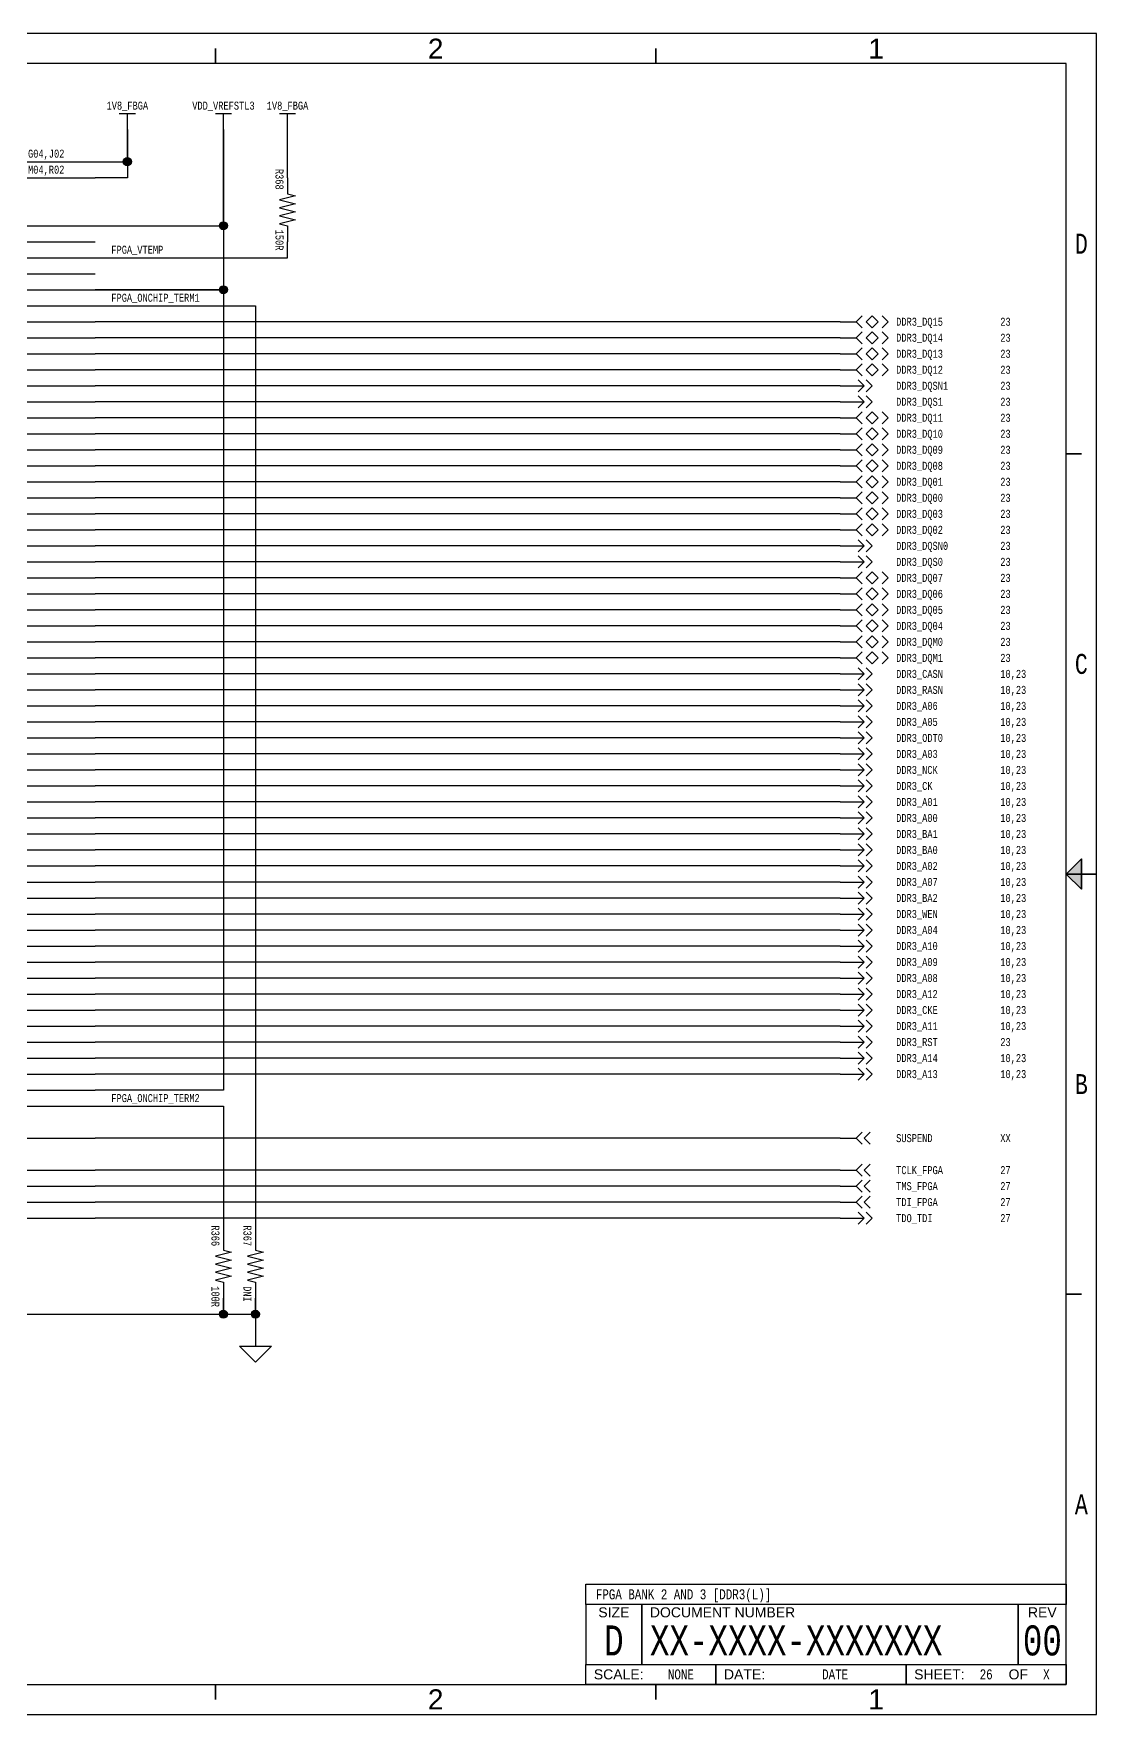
# Paper-space layout '26' of a CAD drawing. Header units: inches. Extents: x 0.2 to 16.8, y 0.2 to 10.8.
# Drawn here: x 10.12 to 16.75, y 0.25 to 10.75 of the extents above; entities that cross this region are included whole.
import ezdxf
from ezdxf.enums import TextEntityAlignment as Align

# ---------------------------------------------------------------- set-up
doc = ezdxf.new("R2010")
doc.units = ezdxf.units.IN
doc.header["$MEASUREMENT"] = 0
for name, color, linetype in [('BORDER', 13, 'Continuous'), ('COMPONENT', 14, 'Continuous'), ('SIGNAL', 84, 'Continuous'), ('TEXT', 252, 'Continuous')]:
    doc.layers.add(name, color=color, linetype=linetype)
doc.styles.add('Monotxt_75', font='monotxt.shx', dxfattribs={"width": 0.75})
doc.styles.get("Standard").update_dxf_attribs({"font": 'arial.ttf'})

# ---------------------------------------------------------------- blocks, each defined once
blk = doc.blocks.new('ANSI B Frame')
at = {"layer": 'BORDER', "lineweight": 35}
h = blk.add_hatch(color=256, dxfattribs=at)
h.dxf.hatch_style = 1
h.paths.add_polyline_path([(16.65625, 5.59375), (16.65625, 5.5), (16.5625, 5.5)])
h.paths.add_polyline_path([(16.5625, 5.5), (16.65625, 5.5), (16.65625, 5.40625)])
at = {"layer": 'BORDER'}
for points in [[(0.25, 0.25), (16.75, 0.25), (16.75, 10.75), (0.25, 10.75)], [(0.4375, 0.4375), (16.5625, 0.4375), (16.5625, 10.5625), (0.4375, 10.5625)], [(13.5625, 1.0625), (16.5625, 1.0625), (16.5625, 0.9375), (13.5625, 0.9375)], [(13.5625, 0.9375), (13.5625, 0.5625), (13.9125, 0.5625), (13.9125, 0.9375), (13.9125, 0.5625), (16.2625, 0.5625), (16.2625, 0.9375), (16.2625, 0.5625), (16.5625, 0.5625), (16.5625, 0.9375)], [(16.5625, 0.4375), (15.5625, 0.4375), (15.5625, 0.5625), (15.5625, 0.4375), (14.375, 0.4375), (14.375, 0.5625), (14.375, 0.4375), (13.5625, 0.4375), (13.5625, 0.5625), (16.5625, 0.5625)]]:
    blk.add_lwpolyline(points, close=True, dxfattribs=at)
at = {"layer": 'BORDER', "lineweight": 35}
for points in [[(11.25, 10.65625), (11.25, 10.5625)], [(14, 10.65625), (14, 10.5625)], [(16.65625, 8.125), (16.5625, 8.125)], [(16.5625, 5.5), (16.75, 5.5)], [(16.65625, 2.875), (16.5625, 2.875)], [(11.25, 0.34375), (11.25, 0.4375)], [(14, 0.34375), (14, 0.4375)]]:
    blk.add_lwpolyline(points, dxfattribs=at)
blk.add_lwpolyline([(16.5625, 5.5), (16.65625, 5.59375), (16.65625, 5.40625)], close=True, dxfattribs=at)
at = {"layer": 'BORDER', "style": 'Monotxt_75', "width": 0.75}
for s, p in [('D', (16.65625, 9.4375)), ('C', (16.65625, 6.8125)), ('B', (16.65625, 4.1875)), ('A', (16.65625, 1.5625))]:
    blk.add_text(s, height=0.125, dxfattribs=at).set_placement(p, align=Align.MIDDLE_CENTER)
at = {"layer": 'BORDER'}
for s, p in [('SIZE', (13.7375, 0.8875)), ('REV', (16.4125, 0.8875)), ('OF', (16.2625, 0.5))]:
    blk.add_text(s, height=0.0625, dxfattribs=at).set_placement(p, align=Align.MIDDLE_CENTER)
for s, p in [('DOCUMENT NUMBER', (13.9625, 0.8875)), ('SCALE:', (13.6125, 0.5)), ('DATE:', (14.425, 0.5)), ('SHEET:', (15.6125, 0.5))]:
    blk.add_text(s, height=0.0625, dxfattribs=at).set_placement(p, align=Align.MIDDLE_LEFT)
at = {"layer": 'BORDER', "flags": 8}
for tag, p in [('ZN6', (1.625, 10.65787)), ('ZN5', (4.375, 10.66009)), ('ZN4', (7.125, 10.65625)), ('ZN3', (9.875, 10.65796)), ('ZN2', (12.625, 10.65574)), ('ZN1', (15.375, 10.65574)), ('ZN6', (1.625, 0.34375)), ('ZN5', (4.375, 0.34375)), ('ZN4', (7.125, 0.34375)), ('ZN3', (9.875, 0.34375)), ('ZN2', (12.625, 0.34375)), ('ZN1', (15.375, 0.34375))]:
    blk.add_attdef(tag, text='', height=0.125, dxfattribs=at).set_placement(p, align=Align.MIDDLE_CENTER)
at = {"layer": 'TEXT', "style": 'Monotxt_75', "width": 0.75, "flags": 8}
for tag, height, p in [('DESRP', 0.0625, (13.625, 1)), ('DWG_NO', 0.1875, (13.9625, 0.7125))]:
    blk.add_attdef(tag, text='', height=height, dxfattribs=at).set_placement(p, align=Align.MIDDLE_LEFT)
for tag, height, p in [('SHTSZ', 0.1875, (13.7375, 0.7125)), ('REV', 0.1875, (16.4125, 0.7125)), ('SCALE', 0.0625, (14.15625, 0.5)), ('REVDATE', 0.0625, (15.11875, 0.5)), ('CURRSHT', 0.0625, (16.0625, 0.5)), ('LASTSHT', 0.0625, (16.4375, 0.5))]:
    blk.add_attdef(tag, text='', height=height, dxfattribs=at).set_placement(p, align=Align.MIDDLE_CENTER)
blk = doc.blocks.new('SUPPLY_BUS')
for points in [[(0, 0), (0.05, 0)], [(0.05, 0.025), (0.05, -0.025)]]:
    blk.add_lwpolyline(points)
blk = doc.blocks.new('RES')
blk.add_lwpolyline([(-0.2, 0), (-0.1, 0), (-0.0875, 0.05), (-0.0625, -0.05), (-0.0375, 0.05), (-0.0125, -0.05), (0.0125, 0.05), (0.0375, -0.05), (0.0625, 0.05), (0.0875, -0.05), (0.1, 0), (0.2, 0)])
at = {"layer": 'TEXT', "style": 'Monotxt_75', "width": 0.75, "flags": 8}
blk.add_attdef('REFID', text='', height=0.05, dxfattribs=at).set_placement((-0.125, -0.025), align=Align.TOP_RIGHT)
blk.add_attdef('VALUE', text='', height=0.05, dxfattribs=at).set_placement((0.125, -0.025), align=Align.TOP_LEFT)
blk = doc.blocks.new('XC6SLX16-xCSG324y')
blk.add_lwpolyline([(1.4, -3.4), (-1.4, -3.4), (-1.4, 3.4), (1.4, 3.4)], close=True)
for points in [[(-1.4, 3.3), (-2, 3.3)], [(1.4, 3.3), (2, 3.3)], [(-1.4, 3.2), (-2, 3.2)], [(1.4, 3.2), (2, 3.2)], [(-1.4, 2.9), (-2, 2.9)], [(1.4, 2.9), (2, 2.9)], [(-1.4, 2.8), (-2, 2.8)], [(1.4, 2.8), (2, 2.8)], [(-1.4, 2.7), (-2, 2.7)], [(1.4, 2.7), (2, 2.7)], [(-1.4, 2.6), (-2, 2.6)], [(1.4, 2.6), (2, 2.6)], [(-1.4, 2.5), (-2, 2.5)], [(1.4, 2.5), (2, 2.5)], [(-1.4, 2.4), (-2, 2.4)], [(1.4, 2.4), (2, 2.4)], [(-1.4, 2.3), (-2, 2.3)], [(1.4, 2.3), (2, 2.3)], [(-1.4, 2.2), (-2, 2.2)], [(-1.4, 2.1), (-2, 2.1)], [(1.4, 2.2), (2, 2.2)], [(1.4, 2.1), (2, 2.1)], [(-1.4, 2), (-2, 2)], [(1.4, 2), (2, 2)], [(-1.4, 1.9), (-2, 1.9)], [(1.4, 1.9), (2, 1.9)], [(-1.4, 1.8), (-2, 1.8)], [(1.4, 1.8), (2, 1.8)], [(-1.4, 1.7), (-2, 1.7)], [(1.4, 1.7), (2, 1.7)], [(-1.4, 1.6), (-2, 1.6)], [(1.4, 1.6), (2, 1.6)], [(-1.4, 1.5), (-2, 1.5)], [(1.4, 1.5), (2, 1.5)], [(-1.4, 1.4), (-2, 1.4)], [(1.4, 1.4), (2, 1.4)], [(-1.4, 1.3), (-2, 1.3)], [(1.4, 1.3), (2, 1.3)], [(-1.4, 1.2), (-2, 1.2)], [(1.4, 1.2), (2, 1.2)], [(-1.4, 1.1), (-2, 1.1)], [(1.4, 1.1), (2, 1.1)], [(-1.4, 1), (-2, 1)], [(1.4, 1), (2, 1)], [(-1.4, 0.9), (-2, 0.9)], [(1.4, 0.9), (2, 0.9)], [(-1.4, 0.8), (-2, 0.8)], [(1.4, 0.8), (2, 0.8)], [(-1.4, 0.7), (-2, 0.7)], [(1.4, 0.7), (2, 0.7)], [(-1.4, 0.6), (-2, 0.6)], [(1.4, 0.6), (2, 0.6)], [(-1.4, 0.5), (-2, 0.5)], [(1.4, 0.5), (2, 0.5)], [(-1.4, 0.4), (-2, 0.4)], [(1.4, 0.4), (2, 0.4)], [(-1.4, 0.3), (-2, 0.3)], [(1.4, 0.3), (2, 0.3)], [(-1.4, 0.2), (-2, 0.2)], [(1.4, 0.2), (2, 0.2)], [(-1.4, 0.1), (-2, 0.1)], [(-1.4, 0), (-2, 0)], [(1.4, 0.1), (2, 0.1)], [(1.4, 0), (2, 0)], [(-1.4, -0.1), (-2, -0.1)], [(1.4, -0.1), (2, -0.1)], [(-1.4, -0.2), (-2, -0.2)], [(1.4, -0.2), (2, -0.2)], [(-1.4, -0.3), (-2, -0.3)], [(1.4, -0.3), (2, -0.3)], [(-1.4, -0.4), (-2, -0.4)], [(1.4, -0.4), (2, -0.4)], [(-1.4, -0.5), (-2, -0.5)], [(1.4, -0.5), (2, -0.5)], [(-1.4, -0.6), (-2, -0.6)], [(1.4, -0.6), (2, -0.6)], [(-1.4, -0.7), (-2, -0.7)], [(1.4, -0.7), (2, -0.7)], [(-1.4, -0.8), (-2, -0.8)], [(1.4, -0.8), (2, -0.8)], [(-1.4, -0.9), (-2, -0.9)], [(1.4, -0.9), (2, -0.9)], [(-1.4, -1), (-2, -1)], [(1.4, -1), (2, -1)], [(-1.4, -1.1), (-2, -1.1)], [(1.4, -1.1), (2, -1.1)], [(-1.4, -1.2), (-2, -1.2)], [(1.4, -1.2), (2, -1.2)], [(-1.4, -1.3), (-2, -1.3)], [(1.4, -1.3), (2, -1.3)], [(-1.4, -1.4), (-2, -1.4)], [(1.4, -1.4), (2, -1.4)], [(-1.4, -1.5), (-2, -1.5)], [(1.4, -1.5), (2, -1.5)], [(-1.4, -1.6), (-2, -1.6)], [(1.4, -1.6), (2, -1.6)], [(-1.4, -1.7), (-2, -1.7)], [(1.4, -1.7), (2, -1.7)], [(-1.4, -1.8), (-2, -1.8)], [(1.4, -1.8), (2, -1.8)], [(-1.4, -1.9), (-2, -1.9)], [(1.4, -1.9), (2, -1.9)], [(-1.4, -2), (-2, -2)], [(-1.4, -2.1), (-2, -2.1)], [(1.4, -2), (2, -2)], [(1.4, -2.1), (2, -2.1)], [(-1.4, -2.2), (-2, -2.2)], [(1.4, -2.2), (2, -2.2)], [(-1.4, -2.3), (-2, -2.3)], [(1.4, -2.3), (2, -2.3)], [(-1.4, -2.4), (-2, -2.4)], [(1.4, -2.4), (2, -2.4)], [(-1.4, -2.5), (-2, -2.5)], [(1.4, -2.5), (2, -2.5)], [(-1.4, -2.6), (-2, -2.6)], [(1.4, -2.6), (2, -2.6)], [(-1.4, -2.7), (-2, -2.7)], [(-1.4, -2.8), (-2, -2.8)], [(1.4, -2.8), (2, -2.8)], [(-1.4, -2.9), (-2, -2.9)], [(-1.4, -3), (-2, -3)], [(1.4, -3), (2, -3)], [(-1.4, -3.1), (-2, -3.1)], [(1.4, -3.1), (2, -3.1)], [(-1.4, -3.2), (-2, -3.2)], [(1.4, -3.2), (2, -3.2)], [(-1.4, -3.3), (-2, -3.3)], [(1.4, -3.3), (2, -3.3)]]:
    blk.add_lwpolyline(points)
at = {"color": 7}
for points in [[(-0.05, 0), (0, 0), (0, 0.05)], [(0.05, 0), (0, 0), (0, -0.05)]]:
    blk.add_lwpolyline(points, dxfattribs=at)
at = {"layer": 'TEXT', "style": 'Monotxt_75', "width": 0.75}
for s, p in [('b', (1.3, 3.45)), ('P09,R06,R12', (-1.45, 3.325)), ('U04,U09,U14', (-1.45, 3.225)), ('P13', (-1.45, 2.925)), ('V17', (-1.45, 2.825)), ('T15', (-1.45, 2.725)), ('R15', (-1.45, 2.625)), ('V16', (-1.45, 2.525)), ('U16', (-1.45, 2.425)), ('T13', (-1.45, 2.325)), ('R13', (-1.45, 2.225)), ('V15', (-1.45, 2.125)), ('U15', (-1.45, 2.025)), ('V14', (-1.45, 1.925)), ('T14', (-1.45, 1.825)), ('P12', (-1.45, 1.725)), ('V13', (-1.45, 1.525)), ('N12', (-1.45, 1.625)), ('U13', (-1.45, 1.425)), ('N11', (-1.45, 1.325)), ('M11', (-1.45, 1.225)), ('T11', (-1.45, 1.125)), ('R11', (-1.45, 1.025)), ('V12', (-1.45, 0.925)), ('T12', (-1.45, 0.825)), ('P11', (-1.45, 0.725)), ('N10', (-1.45, 0.625)), ('N09', (-1.45, 0.525)), ('M10', (-1.45, 0.425)), ('V11', (-1.45, 0.325)), ('U11', (-1.45, 0.225)), ('T10', (-1.45, 0.125)), ('R10', (-1.45, 0.025)), ('V10', (-1.45, -0.075)), ('U10', (-1.45, -0.175)), ('T08', (-1.45, -0.275)), ('R08', (-1.45, -0.375)), ('V09', (-1.45, -0.475)), ('T09', (-1.45, -0.575)), ('N08', (-1.45, -0.675)), ('M08', (-1.45, -0.775)), ('V08', (-1.45, -0.875)), ('U08', (-1.45, -0.975)), ('V07', (-1.45, -1.075)), ('U07', (-1.45, -1.175)), ('P08', (-1.45, -1.275)), ('N07', (-1.45, -1.375)), ('V06', (-1.45, -1.475)), ('T06', (-1.45, -1.575)), ('T07', (-1.45, -1.675)), ('R07', (-1.45, -1.775)), ('P07', (-1.45, -1.875)), ('N06', (-1.45, -1.975)), ('T05', (-1.45, -2.075)), ('R05', (-1.45, -2.175)), ('V05', (-1.45, -2.275)), ('U05', (-1.45, -2.375)), ('T03', (-1.45, -2.475)), ('V04', (-1.45, -2.675)), ('R03', (-1.45, -2.575)), ('T04', (-1.45, -2.775)), ('P06', (-1.45, -2.875)), ('N05', (-1.45, -2.975)), ('V03', (-1.45, -3.075)), ('U03', (-1.45, -3.175)), ('V02', (-1.45, -3.275))]:
    blk.add_text(s, height=0.05, dxfattribs=at).set_placement(p, align=Align.RIGHT)
for s, p in [('E02,G04,J02', (1.45, 3.325)), ('J05,M04,R02', (1.45, 3.225)), ('N03', (1.45, 2.925)), ('N04', (1.45, 2.825)), ('P03', (1.45, 2.725)), ('P04', (1.45, 2.625)), ('M05', (1.45, 2.525)), ('L06', (1.45, 2.425)), ('U01', (1.45, 2.325)), ('U02', (1.45, 2.225)), ('T01', (1.45, 2.125)), ('T02', (1.45, 2.025)), ('P01', (1.45, 1.925)), ('P02', (1.45, 1.825)), ('N01', (1.45, 1.725)), ('M01', (1.45, 1.525)), ('N02', (1.45, 1.625)), ('M03', (1.45, 1.425)), ('L01', (1.45, 1.325)), ('L02', (1.45, 1.225)), ('K01', (1.45, 1.125)), ('K02', (1.45, 1.025)), ('L03', (1.45, 0.925)), ('L04', (1.45, 0.825)), ('J01', (1.45, 0.725)), ('J03', (1.45, 0.625)), ('H01', (1.45, 0.525)), ('H02', (1.45, 0.425)), ('K03', (1.45, 0.325)), ('K04', (1.45, 0.225)), ('K05', (1.45, 0.125)), ('L05', (1.45, 0.025)), ('H03', (1.45, -0.075)), ('H04', (1.45, -0.175)), ('K06', (1.45, -0.275)), ('L07', (1.45, -0.375)), ('G01', (1.45, -0.475)), ('G03', (1.45, -0.575)), ('J06', (1.45, -0.675)), ('J07', (1.45, -0.775)), ('F01', (1.45, -0.875)), ('F02', (1.45, -0.975)), ('H05', (1.45, -1.075)), ('H06', (1.45, -1.175)), ('E01', (1.45, -1.275)), ('E03', (1.45, -1.375)), ('F03', (1.45, -1.475)), ('F04', (1.45, -1.575)), ('D01', (1.45, -1.675)), ('D02', (1.45, -1.775)), ('G06', (1.45, -1.875)), ('H07', (1.45, -1.975)), ('D03', (1.45, -2.075)), ('E04', (1.45, -2.175)), ('F05', (1.45, -2.275)), ('F06', (1.45, -2.375)), ('C01', (1.45, -2.475)), ('C02', (1.45, -2.575)), ('R16', (1.45, -2.775)), ('A17', (1.45, -2.975)), ('B18', (1.45, -3.075)), ('D15', (1.45, -3.175)), ('D16', (1.45, -3.275))]:
    blk.add_text(s, height=0.05, dxfattribs=at).set_placement(p)
for s, p in [('VCCO_2', (-1.3, 3.3)), ('VCCO_2', (-1.3, 3.2)), ('CMPCS_B_2', (-1.3, 2.9)), ('DONE_2', (-1.3, 2.8)), ('IO_L01N_M0_CMPMISO_2', (-1.30625, 2.7)), ('IO_L01P_CCLK_2', (-1.30625, 2.6)), ('IO_L02N_CMPMOSI_2', (-1.30625, 2.5)), ('IO_L02P_CMPCLK_2', (-1.30625, 2.4)), ('IO_L03N_MOSI_CSI_B_MISO0_2', (-1.30625, 2.3)), ('IO_L03P_D0_DIN_MISO_MISO1_2', (-1.30625, 2.2)), ('IO_L05N_2', (-1.30625, 2.1)), ('IO_L05P_2', (-1.30625, 2)), ('IO_L12N_D2_MISO3_2', (-1.30625, 1.9)), ('IO_L12P_D1_MISO2_2', (-1.30625, 1.8)), ('IO_L13N_D10_2', (-1.30625, 1.7)), ('IO_L13P_M1_2', (-1.30625, 1.6)), ('IO_L14N_D12_2', (-1.30625, 1.5)), ('IO_L14P_D11_2', (-1.30625, 1.4)), ('IO_L15N_2', (-1.30625, 1.3)), ('IO_L15P_2', (-1.30625, 1.2)), ('IO_L16N_VREF_2', (-1.30625, 1.1)), ('IO_L16P_2', (-1.30625, 1)), ('IO_L19N_2', (-1.30625, 0.9)), ('IO_L19P_2', (-1.30625, 0.8)), ('IO_L20N_2', (-1.30625, 0.7)), ('IO_L20P_2', (-1.30625, 0.6)), ('IO_L22N_2', (-1.30625, 0.5)), ('IO_L22P_2', (-1.30625, 0.4)), ('IO_L23N_2', (-1.30625, 0.3)), ('IO_L23P_2', (-1.30625, 0.2)), ('IO_L29N_GCLK2_2', (-1.30625, 0.1)), ('IO_L29P_GCLK3_2', (-1.30625, 0)), ('IO_L30N_GCLK0_USERCCLK_2', (-1.30625, -0.1)), ('IO_L30P_GCLK1_D13_2', (-1.30625, -0.2)), ('IO_L31N_GCLK30_D15_2', (-1.30625, -0.3)), ('IO_L31P_GCLK31_D14_2', (-1.30625, -0.4)), ('IO_L32N_GCLK28_2', (-1.30625, -0.5)), ('IO_L32P_GCLK29_2', (-1.30625, -0.6)), ('IO_L40N_2', (-1.30625, -0.7)), ('IO_L40P_2', (-1.30625, -0.8)), ('IO_L41N_VREF_2', (-1.30625, -0.9)), ('IO_L41P_2', (-1.30625, -1)), ('IO_L43N_2', (-1.30625, -1.1)), ('IO_L43P_2', (-1.30625, -1.2)), ('IO_L44N_2', (-1.30625, -1.3)), ('IO_L44P_2', (-1.30625, -1.4)), ('IO_L45N_2', (-1.30625, -1.5)), ('IO_L45P_2', (-1.30625, -1.6)), ('IO_L46N_2', (-1.30625, -1.7)), ('IO_L46P_2', (-1.30625, -1.8)), ('IO_L47N_2', (-1.30625, -1.9)), ('IO_L47P_2', (-1.30625, -2)), ('IO_L48N_RDWR_B_VREF_2', (-1.30625, -2.1)), ('IO_L48P_D7_2', (-1.30625, -2.2)), ('IO_L49N_D4_2', (-1.30625, -2.3)), ('IO_L49P_D3_2', (-1.30625, -2.4)), ('IO_L62N_D6_2', (-1.30625, -2.5)), ('IO_L62P_D5_2', (-1.30625, -2.6)), ('IO_L63N_2', (-1.30625, -2.7)), ('IO_L63P_2', (-1.30625, -2.8)), ('IO_L64N_D9_2', (-1.30625, -2.9)), ('IO_L64P_D8_2', (-1.30625, -3)), ('IO_L65N_CSO_B_2', (-1.30625, -3.1)), ('IO_L65P_INIT_B_2', (-1.30625, -3.2)), ('PROGRAM_B_2', (-1.3, -3.3))]:
    blk.add_text(s, height=0.05, dxfattribs=at).set_placement(p, align=Align.MIDDLE_LEFT)
for s, p in [('VCCO_3', (1.3, 3.3)), ('VCCO_3', (1.3, 3.2)), ('IO_L01N_VREF_3', (1.29375, 2.9)), ('IO_L01P_3', (1.29375, 2.8)), ('IO_L02N_3', (1.29375, 2.7)), ('IO_L02P_3', (1.29375, 2.6)), ('IO_L31N_VREF_3', (1.29375, 2.5)), ('IO_L31P_3', (1.29375, 2.4)), ('IO_L32N_M3DQ15_3', (1.29375, 2.3)), ('IO_L32P_M3DQ14_3', (1.29375, 2.2)), ('IO_L33N_M3DQ13_3', (1.29375, 2.1)), ('IO_L33P_M3DQ12_3', (1.29375, 2)), ('IO_L34N_M3UDQSN_3', (1.29375, 1.9)), ('IO_L34P_M3UDQS_3', (1.29375, 1.8)), ('IO_L35N_M3DQ11_3', (1.29375, 1.7)), ('IO_L35P_M3DQ10_3', (1.29375, 1.6)), ('IO_L36N_M3DQ9_3', (1.29375, 1.5)), ('IO_L36P_M3DQ8_3', (1.29375, 1.4)), ('IO_L37N_M3DQ1_3', (1.29375, 1.3)), ('IO_L37P_M3DQ0_3', (1.29375, 1.2)), ('IO_L38N_M3DQ3_3', (1.29375, 1.1)), ('IO_L38P_M3DQ2_3', (1.29375, 1)), ('IO_L39N_M3LDQSN_3', (1.29375, 0.9)), ('IO_L39P_M3LDQS_3', (1.29375, 0.8)), ('IO_L40N_M3DQ7_3', (1.29375, 0.7)), ('IO_L41N_GCLK26_M3DQ5_3', (1.29375, 0.5)), ('IO_L40P_M3DQ6_3', (1.29375, 0.6)), ('IO_L41P_GCLK27_M3DQ4_3', (1.29375, 0.4)), ('IO_L42N_GCLK24_M3LDM_3', (1.29375, 0.3)), ('IO_L42P_GCLK25_TRDY2_M3UDM_3', (1.29375, 0.2)), ('IO_L43N_GCLK22_IRDY2_M3CASN_3', (1.29375, 0.1)), ('IO_L43P_GCLK23_M3RASN_3', (1.29375, 0)), ('IO_L44N_GCLK20_M3A6_3', (1.29375, -0.1)), ('IO_L44P_GCLK21_M3A5_3', (1.29375, -0.2)), ('IO_L45N_M3ODT_3', (1.29375, -0.3)), ('IO_L45P_M3A3_3', (1.29375, -0.4)), ('IO_L46N_M3CLKN_3', (1.29375, -0.5)), ('IO_L46P_M3CLK_3', (1.29375, -0.6)), ('IO_L47N_M3A1_3', (1.29375, -0.7)), ('IO_L47P_M3A0_3', (1.29375, -0.8)), ('IO_L48N_M3BA1_3', (1.29375, -0.9)), ('IO_L48P_M3BA0_3', (1.29375, -1)), ('IO_L49N_M3A2_3', (1.29375, -1.1)), ('IO_L49P_M3A7_3', (1.29375, -1.2)), ('IO_L50N_M3BA2_3', (1.29375, -1.3)), ('IO_L50P_M3WE_3', (1.29375, -1.4)), ('IO_L51P_M3A10_3', (1.29375, -1.6)), ('IO_L51N_M3A4_3', (1.29375, -1.5)), ('IO_L52N_M3A9_3', (1.29375, -1.7)), ('IO_L52P_M3A8_3', (1.29375, -1.8)), ('IO_L53N_M3A12_3', (1.29375, -1.9)), ('IO_L53P_M3CKE_3', (1.29375, -2)), ('IO_L54N_M3A11_3', (1.29375, -2.1)), ('IO_L54P_M3RESET_3', (1.29375, -2.2)), ('IO_L55N_M3A14_3', (1.29375, -2.3)), ('IO_L55P_M3A13_3', (1.29375, -2.4)), ('IO_L83N_VREF_3', (1.29375, -2.5)), ('IO_L83P_3', (1.29375, -2.6)), ('SUSPEND', (1.3, -2.8)), ('TCK', (1.3, -3)), ('TMS', (1.3, -3.1)), ('TDI', (1.3, -3.2)), ('TDO', (1.3, -3.3))]:
    blk.add_text(s, height=0.05, dxfattribs=at).set_placement(p, align=Align.MIDDLE_RIGHT)
blk.add_text('XC6SLX16-xCSG324y', height=0.05, dxfattribs=at).set_placement((1.3, -3.45), align=Align.TOP_RIGHT)
at = {"layer": 'TEXT', "style": 'Monotxt_75', "width": 0.75, "flags": 8}
blk.add_attdef('REFID', text='', height=0.05, dxfattribs=at).set_placement((1.25, 3.45), align=Align.RIGHT)
blk = doc.blocks.new('FLOAT_GND')
blk.add_lwpolyline([(0, 0), (0, -0.05)])
blk.add_lwpolyline([(-0.05, -0.05), (0.05, -0.05), (0, -0.1)], close=True)
blk = doc.blocks.new('CONNECT')
blk.add_hatch(color=256).paths.add_polyline_path([(0.0125, 0, 1), (-0.0125, 0, 1)])
blk.add_circle((0, 0), 0.0125)
blk = doc.blocks.new('TO_CONN')
for points in [[(0, 0), (0.075, 0)], [(0.05625, 0.01875), (0.075, 0), (0.05625, -0.01875)], [(0.08125, 0.01875), (0.1, 0), (0.08125, -0.01875)]]:
    blk.add_lwpolyline(points)
blk = doc.blocks.new('BIDIR_CONN')
for points in [[(0, 0), (0.05, 0)], [(0.06875, 0.01875), (0.05, 0), (0.06875, -0.01875)], [(0.13125, 0.01875), (0.15, 0), (0.13125, -0.01875)]]:
    blk.add_lwpolyline(points)
blk.add_lwpolyline([(0.1, 0.01875), (0.08125, 0), (0.1, -0.01875), (0.11875, 0)], close=True)
blk = doc.blocks.new('FROM_CONN')
for points in [[(0, 0), (0.05, 0)], [(0.06875, 0.01875), (0.05, 0), (0.06875, -0.01875)], [(0.09375, 0.01875), (0.075, 0), (0.09375, -0.01875)]]:
    blk.add_lwpolyline(points)

psp = doc.layouts.new('26')

# ---------------------------------------------------------------- linework, layer by layer
at = {"layer": 'SIGNAL'}
for points in [[(10.5, 9.55), (11.3, 9.55), (11.3, 10.15), (11.3, 9.15), (10.5, 9.15), (11.275, 9.15), (11.3, 9.125), (11.3, 4.15), (10.5, 4.15)], [(10.5, 9.95), (10.7, 9.95), (10.7, 10.15), (10.7, 9.85), (10.5, 9.85)], [(11.7, 9.85), (11.7, 10.15)], [(10.5, 9.35), (11.7, 9.35), (11.7, 9.45)], [(6.5, 9.35), (6.4, 9.35), (6.4, 8.975), (6.425, 8.95), (6.5, 8.95), (6.4, 8.95), (6.4, 8.275), (6.425, 8.25), (6.5, 8.25), (6.4, 8.25), (6.4, 4.55), (6.5, 4.55), (6.425, 4.55), (6.4, 4.525), (6.4, 2.75), (11.275, 2.75), (11.3, 2.775), (11.3, 2.85), (11.3, 2.75), (11.5, 2.75), (11.5, 2.85), (11.5, 2.65)], [(10.5, 9.05), (11.5, 9.05), (11.5, 3.25)], [(15.15, 8.95), (10.5, 8.95)], [(15.15, 8.85), (10.5, 8.85)], [(15.15, 8.75), (10.5, 8.75)], [(15.15, 8.65), (10.5, 8.65)], [(15.15, 8.55), (10.5, 8.55)], [(15.15, 8.45), (10.5, 8.45)], [(15.15, 8.35), (10.5, 8.35)], [(15.15, 8.25), (10.5, 8.25)], [(15.15, 8.15), (10.5, 8.15)], [(15.15, 8.05), (10.5, 8.05)], [(15.15, 7.95), (10.5, 7.95)], [(15.15, 7.85), (10.5, 7.85)], [(15.15, 7.75), (10.5, 7.75)], [(15.15, 7.65), (10.5, 7.65)], [(15.15, 7.55), (10.5, 7.55)], [(15.15, 7.45), (10.5, 7.45)], [(15.15, 7.35), (10.5, 7.35)], [(15.15, 7.25), (10.5, 7.25)], [(15.15, 7.15), (10.5, 7.15)], [(15.15, 7.05), (10.5, 7.05)], [(15.15, 6.95), (10.5, 6.95)], [(15.15, 6.85), (10.5, 6.85)], [(15.15, 6.75), (10.5, 6.75)], [(15.15, 6.65), (10.5, 6.65)], [(15.15, 6.55), (10.5, 6.55)], [(15.15, 6.45), (10.5, 6.45)], [(15.15, 6.35), (10.5, 6.35)], [(15.15, 6.25), (10.5, 6.25)], [(15.15, 6.15), (10.5, 6.15)], [(15.15, 6.05), (10.5, 6.05)], [(15.15, 5.95), (10.5, 5.95)], [(15.15, 5.85), (10.5, 5.85)], [(15.15, 5.75), (10.5, 5.75)], [(15.15, 5.65), (10.5, 5.65)], [(15.15, 5.55), (10.5, 5.55)], [(15.15, 5.45), (10.5, 5.45)], [(15.15, 5.35), (10.5, 5.35)], [(15.15, 5.25), (10.5, 5.25)], [(15.15, 5.15), (10.5, 5.15)], [(15.15, 5.05), (10.5, 5.05)], [(15.15, 4.95), (10.5, 4.95)], [(15.15, 4.85), (10.5, 4.85)], [(15.15, 4.75), (10.5, 4.75)], [(15.15, 4.65), (10.5, 4.65)], [(15.15, 4.55), (10.5, 4.55)], [(15.15, 4.45), (10.5, 4.45)], [(15.15, 4.35), (10.5, 4.35)], [(15.15, 4.25), (10.5, 4.25)], [(10.5, 4.05), (11.3, 4.05), (11.3, 3.25)], [(15.15, 3.85), (10.5, 3.85)], [(15.15, 3.65), (10.5, 3.65)], [(15.15, 3.55), (10.5, 3.55)], [(15.15, 3.45), (10.5, 3.45)], [(15.15, 3.35), (10.5, 3.35)]]:
    psp.add_lwpolyline(points, dxfattribs=at)

# ---------------------------------------------------------------- block references
ref = psp.add_blockref('ANSI B Frame', (0, 0))
ref.add_attrib('SHTSZ', 'D', dxfattribs={"layer": 'TEXT', "height": 0.188, "style": 'Monotxt_75', "width": 0.75}).set_placement((13.738, 0.712), align=Align.MIDDLE_CENTER)
ref.add_attrib('DWG_NO', 'XX-XXXX-XXXXXXX', dxfattribs={"layer": 'TEXT', "height": 0.1875, "style": 'Monotxt_75', "width": 0.75}).set_placement((13.963, 0.712), align=Align.MIDDLE_LEFT)
ref.add_attrib('REV', '00', dxfattribs={"layer": 'TEXT', "height": 0.1875, "style": 'Monotxt_75', "width": 0.75}).set_placement((16.413, 0.712), align=Align.MIDDLE_CENTER)
ref.add_attrib('SCALE', 'NONE', dxfattribs={"layer": 'TEXT', "height": 0.0625, "style": 'Monotxt_75', "width": 0.75}).set_placement((14.156, 0.5), align=Align.MIDDLE_CENTER)
ref.add_attrib('REVDATE', 'DATE', dxfattribs={"layer": 'TEXT', "height": 0.0625, "style": 'Monotxt_75', "width": 0.75}).set_placement((15.119, 0.5), align=Align.MIDDLE_CENTER)
ref.add_attrib('CURRSHT', '26', dxfattribs={"layer": 'TEXT', "height": 0.0625, "style": 'Monotxt_75', "width": 0.75}).set_placement((16.062, 0.5), align=Align.MIDDLE_CENTER)
ref.add_attrib('LASTSHT', 'X', dxfattribs={"layer": 'TEXT', "height": 0.0625, "style": 'Monotxt_75', "width": 0.75}).set_placement((16.438, 0.5), align=Align.MIDDLE_CENTER)
ref.add_attrib('DESRP', 'FPGA BANK 2 AND 3 [DDR3(L)]', dxfattribs={"layer": 'TEXT', "height": 0.0625, "style": 'Monotxt_75', "width": 0.75}).set_placement((13.625, 1), align=Align.MIDDLE_LEFT)
ref.add_attrib('ZN1', '1', dxfattribs={"layer": 'BORDER', "height": 0.125}).set_placement((15.375, 0.344), align=Align.MIDDLE_CENTER)
ref.add_attrib('ZN1', '1', dxfattribs={"layer": 'BORDER', "height": 0.125}).set_placement((15.375, 10.656), align=Align.MIDDLE_CENTER)
ref.add_attrib('ZN2', '2', dxfattribs={"layer": 'BORDER', "height": 0.125}).set_placement((12.625, 0.344), align=Align.MIDDLE_CENTER)
ref.add_attrib('ZN2', '2', dxfattribs={"layer": 'BORDER', "height": 0.125}).set_placement((12.625, 10.656), align=Align.MIDDLE_CENTER)
at = {"layer": 'COMPONENT', "yscale": 2, "zscale": 2}
for name, p, xscale, rotation in [('SUPPLY_BUS', (10.7, 10.15), 2, 90), ('SUPPLY_BUS', (11.3, 10.15), 2, 90), ('SUPPLY_BUS', (11.7, 10.15), 2, 90), ('TO_CONN', (15.15, 8.55), -2, 180), ('TO_CONN', (15.15, 8.45), -2, 180), ('TO_CONN', (15.15, 7.55), -2, 180), ('TO_CONN', (15.15, 7.45), -2, 180), ('TO_CONN', (15.15, 6.75), -2, 180), ('TO_CONN', (15.15, 6.65), -2, 180), ('TO_CONN', (15.15, 6.55), -2, 180), ('TO_CONN', (15.15, 6.45), -2, 180), ('TO_CONN', (15.15, 6.35), -2, 180), ('TO_CONN', (15.15, 6.25), -2, 180), ('TO_CONN', (15.15, 6.15), -2, 180), ('TO_CONN', (15.15, 6.05), -2, 180), ('TO_CONN', (15.15, 5.95), -2, 180), ('TO_CONN', (15.15, 5.85), -2, 180), ('TO_CONN', (15.15, 5.75), -2, 180), ('TO_CONN', (15.15, 5.65), -2, 180), ('TO_CONN', (15.15, 5.55), -2, 180), ('TO_CONN', (15.15, 5.45), -2, 180), ('TO_CONN', (15.15, 5.35), -2, 180), ('TO_CONN', (15.15, 5.25), -2, 180), ('TO_CONN', (15.15, 5.15), -2, 180), ('TO_CONN', (15.15, 5.05), -2, 180), ('TO_CONN', (15.15, 4.95), -2, 180), ('TO_CONN', (15.15, 4.85), -2, 180), ('TO_CONN', (15.15, 4.75), -2, 180), ('TO_CONN', (15.15, 4.65), -2, 180), ('TO_CONN', (15.15, 4.55), -2, 180), ('TO_CONN', (15.15, 4.45), -2, 180), ('TO_CONN', (15.15, 4.35), -2, 180), ('TO_CONN', (15.15, 4.25), -2, 180), ('FROM_CONN', (15.15, 3.85), -2, 180), ('FROM_CONN', (15.15, 3.65), -2, 180), ('FROM_CONN', (15.15, 3.55), -2, 180), ('FROM_CONN', (15.15, 3.45), -2, 180), ('TO_CONN', (15.15, 3.35), -2, 180)]:
    psp.add_blockref(name, p, dxfattribs=dict(at, xscale=xscale, rotation=rotation))
at = {"layer": 'COMPONENT'}
psp.add_blockref('XC6SLX16-xCSG324y', (8.5, 6.65), dxfattribs=at).add_auto_attribs({'REFID': 'U052'})
at = {"layer": 'COMPONENT', "rotation": 270}
for p, values in [((11.7, 9.65), {'REFID': 'R368', 'VALUE': '150R'}), ((11.3, 3.05), {'REFID': 'R366', 'VALUE': '100R'}), ((11.5, 3.05), {'REFID': 'R367', 'VALUE': 'DNI'})]:
    psp.add_blockref('RES', p, dxfattribs=at).add_auto_attribs(values)
at = {"layer": 'COMPONENT', "xscale": 2, "yscale": 2, "zscale": 2}
for name, p in [('BIDIR_CONN', (15.15, 8.95)), ('BIDIR_CONN', (15.15, 8.85)), ('BIDIR_CONN', (15.15, 8.75)), ('BIDIR_CONN', (15.15, 8.65)), ('BIDIR_CONN', (15.15, 8.35)), ('BIDIR_CONN', (15.15, 8.25)), ('BIDIR_CONN', (15.15, 8.15)), ('BIDIR_CONN', (15.15, 8.05)), ('BIDIR_CONN', (15.15, 7.95)), ('BIDIR_CONN', (15.15, 7.85)), ('BIDIR_CONN', (15.15, 7.75)), ('BIDIR_CONN', (15.15, 7.65)), ('BIDIR_CONN', (15.15, 7.35)), ('BIDIR_CONN', (15.15, 7.25)), ('BIDIR_CONN', (15.15, 7.15)), ('BIDIR_CONN', (15.15, 7.05)), ('BIDIR_CONN', (15.15, 6.95)), ('BIDIR_CONN', (15.15, 6.85)), ('FLOAT_GND', (11.5, 2.65))]:
    psp.add_blockref(name, p, dxfattribs=at)
at = {"layer": 'SIGNAL', "xscale": 2, "yscale": 2, "zscale": 2}
for p in [(10.7, 9.95), (11.3, 9.55), (11.3, 9.15), (11.3, 2.75), (11.5, 2.75)]:
    psp.add_blockref('CONNECT', p, dxfattribs=at)

# ---------------------------------------------------------------- texts
at = {"layer": 'TEXT', "style": 'Monotxt_75', "width": 0.75}
for s, p in [('1V8_FBGA', (10.7, 10.275)), ('VDD_VREFSTL3', (11.3, 10.275)), ('1V8_FBGA', (11.7, 10.275))]:
    psp.add_text(s, height=0.05, dxfattribs=at).set_placement(p, align=Align.CENTER)
for s, p in [('FPGA_VTEMP', (10.6, 9.375)), ('FPGA_ONCHIP_TERM1', (10.6, 9.075)), ('FPGA_ONCHIP_TERM2', (10.6, 4.075))]:
    psp.add_text(s, height=0.05, dxfattribs=at).set_placement(p)
for s, p in [('DDR3_DQ15', (15.5, 8.95)), ('23', (16.15, 8.95)), ('DDR3_DQ14', (15.5, 8.85)), ('23', (16.15, 8.85)), ('DDR3_DQ13', (15.5, 8.75)), ('23', (16.15, 8.75)), ('DDR3_DQ12', (15.5, 8.65)), ('23', (16.15, 8.65)), ('DDR3_DQSN1', (15.5, 8.55)), ('23', (16.15, 8.55)), ('DDR3_DQS1', (15.5, 8.45)), ('23', (16.15, 8.45)), ('DDR3_DQ11', (15.5, 8.35)), ('23', (16.15, 8.35)), ('DDR3_DQ10', (15.5, 8.25)), ('23', (16.15, 8.25)), ('DDR3_DQ09', (15.5, 8.15)), ('23', (16.15, 8.15)), ('DDR3_DQ08', (15.5, 8.05)), ('23', (16.15, 8.05)), ('DDR3_DQ01', (15.5, 7.95)), ('DDR3_DQ00', (15.5, 7.85)), ('23', (16.15, 7.95)), ('23', (16.15, 7.85)), ('DDR3_DQ03', (15.5, 7.75)), ('23', (16.15, 7.75)), ('DDR3_DQ02', (15.5, 7.65)), ('23', (16.15, 7.65)), ('DDR3_DQSN0', (15.5, 7.55)), ('23', (16.15, 7.55)), ('DDR3_DQS0', (15.5, 7.45)), ('23', (16.15, 7.45)), ('DDR3_DQ07', (15.5, 7.35)), ('23', (16.15, 7.35)), ('DDR3_DQ06', (15.5, 7.25)), ('23', (16.15, 7.25)), ('DDR3_DQ05', (15.5, 7.15)), ('23', (16.15, 7.15)), ('DDR3_DQ04', (15.5, 7.05)), ('23', (16.15, 7.05)), ('DDR3_DQM0', (15.5, 6.95)), ('23', (16.15, 6.95)), ('DDR3_DQM1', (15.5, 6.85)), ('23', (16.15, 6.85)), ('DDR3_CASN', (15.5, 6.75)), ('10,23', (16.15, 6.75)), ('DDR3_RASN', (15.5, 6.65)), ('10,23', (16.15, 6.65)), ('DDR3_A06', (15.5, 6.55)), ('10,23', (16.15, 6.55)), ('DDR3_A05', (15.5, 6.45)), ('10,23', (16.15, 6.45)), ('DDR3_ODT0', (15.5, 6.35)), ('10,23', (16.15, 6.35)), ('DDR3_A03', (15.5, 6.25)), ('10,23', (16.15, 6.25)), ('DDR3_NCK', (15.5, 6.15)), ('10,23', (16.15, 6.15)), ('DDR3_CK', (15.5, 6.05)), ('10,23', (16.15, 6.05)), ('DDR3_A01', (15.5, 5.95)), ('10,23', (16.15, 5.95)), ('DDR3_A00', (15.5, 5.85)), ('DDR3_BA1', (15.5, 5.75)), ('10,23', (16.15, 5.85)), ('10,23', (16.15, 5.75)), ('DDR3_BA0', (15.5, 5.65)), ('10,23', (16.15, 5.65)), ('DDR3_A02', (15.5, 5.55)), ('10,23', (16.15, 5.55)), ('DDR3_A07', (15.5, 5.45)), ('10,23', (16.15, 5.45)), ('DDR3_BA2', (15.5, 5.35)), ('10,23', (16.15, 5.35)), ('DDR3_WEN', (15.5, 5.25)), ('10,23', (16.15, 5.25)), ('DDR3_A04', (15.5, 5.15)), ('10,23', (16.15, 5.15)), ('DDR3_A10', (15.5, 5.05)), ('10,23', (16.15, 5.05)), ('DDR3_A09', (15.5, 4.95)), ('10,23', (16.15, 4.95)), ('DDR3_A08', (15.5, 4.85)), ('10,23', (16.15, 4.85)), ('DDR3_A12', (15.5, 4.75)), ('10,23', (16.15, 4.75)), ('DDR3_CKE', (15.5, 4.65)), ('10,23', (16.15, 4.65)), ('DDR3_A11', (15.5, 4.55)), ('10,23', (16.15, 4.55)), ('DDR3_RST', (15.5, 4.45)), ('23', (16.15, 4.45)), ('DDR3_A14', (15.5, 4.35)), ('10,23', (16.15, 4.35)), ('DDR3_A13', (15.5, 4.25)), ('10,23', (16.15, 4.25)), ('SUSPEND', (15.5, 3.85)), ('XX', (16.15, 3.85)), ('TCLK_FPGA', (15.5, 3.65)), ('27', (16.15, 3.65)), ('TMS_FPGA', (15.5, 3.55)), ('27', (16.15, 3.55)), ('TDI_FPGA', (15.5, 3.45)), ('27', (16.15, 3.45)), ('TDO_TDI', (15.5, 3.35)), ('27', (16.15, 3.35))]:
    psp.add_text(s, height=0.05, dxfattribs=at).set_placement(p, align=Align.MIDDLE_LEFT)

doc.saveas('drawing.dxf')
